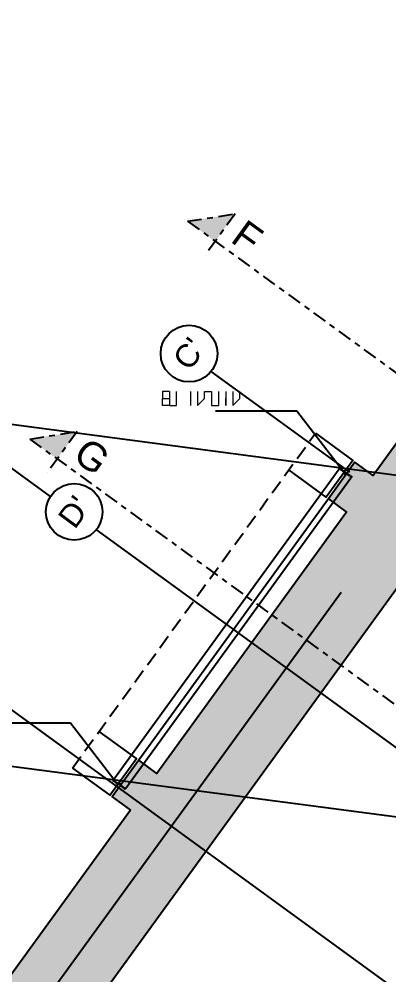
# Model space of a CAD drawing. Header units: inches. Extents: x 400392 to 401495, y 4543971 to 4544133.
# Drawn here: x 400750.15 to 400756.69, y 4544088.45 to 4544105.31 of the extents above; entities that cross this region are included whole.
import ezdxf
from ezdxf.enums import TextEntityAlignment as Align

# ---------------------------------------------------------------- set-up
doc = ezdxf.new("R2010")
doc.units = ezdxf.units.IN
doc.header["$MEASUREMENT"] = 0
for name, pattern in [('AKS', [3, 2.5, -0.25, 0, -0.25]), ('CENTER', [2, 1.25, -0.25, 0.25, -0.25]), ('HIDDEN', [0.375, 0.25, -0.125]), ('UUC-ST-KAL-I05-101-U-000$0$ACAD_ISO05W100', [33, 24, -3, 0, -3, 0, -3])]:
    doc.linetypes.add(name, pattern=pattern)
for name, color, linetype in [('aks prota', 2, 'AKS'), ('caks prota', 4, 'Continuous'), ('kesit tarama prota', 252, 'Continuous'), ('kiriş prota', 6, 'Continuous'), ('kolon tarama prota', 252, 'Continuous'), ('not çizgisi prota', 4, 'Continuous'), ('perde prota', 1, 'Continuous'), ('skesit prota', 7, 'Continuous'), ('st_s_ölçü', 4, 'Continuous'), ('taks prota', 7, 'Continuous'), ('tkesit prota', 7, 'Continuous'), ('UUC-ST-KAL-I05-101-U-000$0$st_s_su tutucu', 2, 'Continuous')]:
    doc.layers.add(name, color=color, linetype=linetype)
doc.styles.add('Arial', font='Arial.ttf')
doc.styles.add('OLCU', font='romanstw.shx')
doc.styles.add('TAKS', font='Arial Unicode.ttf')
doc.dimstyles.new('1-50', dxfattribs={"dimtxt": 10, "dimasz": 4, "dimexe": 4, "dimexo": 8, "dimgap": 4, "dimtad": 1, "dimdec": 1, "dimrnd": 0.05, "dimzin": 9, "dimdsep": 46, "dimtxsty": 'OLCU', "dimblk1": 'OBLIQUE', "dimblk2": 'OBLIQUE', "dimsah": 1, "dimcen": 2, "dimdle": 4, "dimclrd": 4, "dimclre": 4, "dimclrt": 3, "dimadec": 1, "dimazin": 0, "dimtfac": 1, "dimtdec": 1, "dimtix": 1, "dimtmove": 2, "dimatfit": 3, "dimldrblk": 'OBLIQUE', "dimfxl": 1, "dimtvp": 1, "dimtolj": 1, "dimtzin": 1, "dimarcsym": 0})

# ---------------------------------------------------------------- blocks, each defined once
blk = doc.blocks.new('_Oblique')
at = {"layer": 'st_s_ölçü', "lineweight": -2}
blk.add_line((-0.5, -0.5), (0.5, 0.5), dxfattribs=at)

msp = doc.modelspace()

# ---------------------------------------------------------------- hatches: boundary and pattern name
at = {"layer": 'kesit tarama prota'}
h = msp.add_hatch(color=256, dxfattribs=at)
h.dxf.hatch_style = 1
h.paths.add_polyline_path([(400753.9680394906, 4544101.879963909), (400753.1299581426, 4544101.747224864), (400753.6153683393, 4544101.394553713)])
h = msp.add_hatch(color=256, dxfattribs=at)
h.dxf.hatch_style = 1
h.paths.add_polyline_path([(400751.1782496265, 4544098.040147655), (400750.3401682785, 4544097.90740861), (400750.8255784752, 4544097.554737459)])
at = {"layer": 'kolon tarama prota'}
h = msp.add_hatch(color=256, dxfattribs=at)
h.dxf.hatch_style = 1
h.paths.add_polyline_path([(400766.8130019149, 4544111.585179358), (400756.4092059504, 4544097.265582687), (400756.0855973214, 4544097.500697835), (400755.6153694913, 4544096.853483969), (400755.9389777487, 4544096.618369092), (400752.58860105, 4544092.006971178), (400752.2649966311, 4544092.242082982), (400751.7947691728, 4544091.594868846), (400752.1183728483, 4544091.359757582), (400741.7145707296, 4544077.040152442), (400742.9280962211, 4544076.158474564), (400767.1448495279, 4544109.489975987), (400817.859915407, 4544072.643323815), (400820.4118678319, 4544072.643323815), (400818.3472949511, 4544074.143323815)])

# ---------------------------------------------------------------- linework, layer by layer
at = {"layer": 'aks prota', "ltscale": 10}
for p, q in [((400741.1457629707, 4544074.981279514), (400768.5953351653, 4544112.762374407)), ((400829.0478127935, 4544044.243323816), (400753.5440485303, 4544099.100019577)), ((400750.708161102, 4544096.895977876), (400749.7220563263, 4544097.612424933)), ((400819.3366907586, 4544047.034432447), (400751.5161894099, 4544096.308910946)), ((400817.3088316382, 4544044.243323816), (400749.4883302895, 4544093.517802316))]:
    msp.add_line(p, q, dxfattribs=at)
at = {"layer": 'caks prota', "ltscale": 0.05}
for centre in [(400753.1545595534, 4544099.413545233), (400751.1267004328, 4544096.622436603)]:
    msp.add_circle(centre, 0.5, dxfattribs=at)
at = {"layer": 'kiriş prota'}
msp.add_lwpolyline([(400755.6153694913, 4544096.853483969), (400752.2649966311, 4544092.242082982)], dxfattribs=at)
at = {"layer": 'kolon tarama prota', "linetype": 'HIDDEN'}
msp.add_lwpolyline([(400751.095964361, 4544092.102581127), (400755.3867973234, 4544098.00840604)], dxfattribs=at)
at = {"layer": 'kolon tarama prota'}
for points in [[(400755.3867973234, 4544098.00840604), (400756.0451468835, 4544097.530087664), (400755.5749190534, 4544096.882873799), (400754.9165691215, 4544097.361192445)], [(400751.095964361, 4544092.102581127), (400751.7543153426, 4544091.62426114), (400752.2245435443, 4544092.271474736), (400751.5661925628, 4544092.749794723)]]:
    msp.add_lwpolyline(points, dxfattribs=at)
at = {"layer": 'perde prota'}
msp.add_lwpolyline([(400752.1183728483, 4544091.359757582), (400741.7145707296, 4544077.040152442), (400742.9280962211, 4544076.158474564), (400767.1448495279, 4544109.489975987), (400817.859915407, 4544072.643323815), (400820.4118678319, 4544072.643323815), (400766.8130019149, 4544111.585179358), (400756.4092059504, 4544097.265582687), (400756.0855973214, 4544097.500697835), (400755.6153694913, 4544096.853483969), (400755.9389777487, 4544096.618369092), (400752.58860105, 4544092.006971178), (400752.2649966311, 4544092.242082982), (400751.7947691728, 4544091.594868846)], close=True, dxfattribs=at)
at = {"layer": 'skesit prota', "linetype": 'CENTER', "ltscale": 0.2}
for p, q in [((400753.1299581426, 4544101.747224864), (400753.9680394906, 4544101.879963909)), ((400753.9680394906, 4544101.879963909), (400753.4390327635, 4544101.151848613)), ((400750.3401682785, 4544097.90740861), (400751.1782496265, 4544098.040147655)), ((400751.1782496265, 4544098.040147655), (400750.6492428994, 4544097.31203236))]:
    msp.add_line(p, q, dxfattribs=at)
for points in [[(400753.1299581426, 4544101.747224864), (400789.8942820607, 4544075.036380024), (400789.7615430155, 4544075.874461371), (400789.2325362885, 4544075.146346076)], [(400750.3401682785, 4544097.90740861), (400798.6598817942, 4544062.8010818)], [(400750.3401682785, 4544097.90740861), (400798.6598817942, 4544062.8010818)]]:
    msp.add_lwpolyline(points, dxfattribs=at)
at = {"layer": 'st_s_ölçü', "color": 6, "lineweight": 0}
for points in [[(400752.8118231702, 4544098.744591123), (400752.6880635459, 4544098.744591123), (400752.6880635459, 4544098.620831499), (400752.8118231702, 4544098.620831499), (400752.8118231702, 4544098.497071874), (400752.6880635459, 4544098.497071874), (400752.6880635459, 4544098.620831499)], [(400752.8118231702, 4544098.744591123), (400752.8118231702, 4544098.620831499), (400752.8118231702, 4544098.497071874), (400752.9355827945, 4544098.497071874), (400752.9355827945, 4544098.620831499), (400752.9355827945, 4544098.744591123)], [(400753.1831020432, 4544098.744591123), (400753.1831020432, 4544098.497071874)], [(400753.3068616675, 4544098.744591123), (400753.3068616675, 4544098.620831499), (400753.3068616675, 4544098.497071874), (400753.4306212918, 4544098.620831499), (400753.4306212918, 4544098.744591123)], [(400753.4306212918, 4544098.744591123), (400753.5543809164, 4544098.744591123)], [(400753.5543809164, 4544098.744591123), (400753.5543809164, 4544098.497071874)], [(400753.5543809164, 4544098.744591123), (400753.5543809164, 4544098.620831499), (400753.5543809164, 4544098.497071874), (400753.6781405407, 4544098.497071874), (400753.6781405407, 4544098.620831499), (400753.6781405407, 4544098.744591123)], [(400753.801900165, 4544098.744591123), (400753.801900165, 4544098.620831499), (400753.801900165, 4544098.497071874), (400753.801900165, 4544098.620831499)], [(400753.9256597893, 4544098.744591123), (400753.9256597893, 4544098.620831499), (400753.9256597893, 4544098.497071874), (400754.0494194136, 4544098.620831499), (400754.0494194136, 4544098.744591123)]]:
    msp.add_lwpolyline(points, dxfattribs=at)
at = {"layer": 'UUC-ST-KAL-I05-101-U-000$0$st_s_su tutucu', "linetype": 'UUC-ST-KAL-I05-101-U-000$0$ACAD_ISO05W100'}
for points in [[(400755.8044635635, 4544097.377653598), (400751.8250293844, 4544091.900185157)], [(400752.035799085, 4544091.747948061), (400756.0143810625, 4544097.224243547)]]:
    msp.add_lwpolyline(points, dxfattribs=at)
at = {"layer": 'UUC-ST-KAL-I05-101-U-000$0$st_s_su tutucu', "linetype": 'UUC-ST-KAL-I05-101-U-000$0$ACAD_ISO05W100', "ltscale": 0.05}
for points in [[(400755.8911797782, 4544097.308199381, 0.5773502691895264), (400755.8908576375, 4544097.305214493), (400755.9191249875, 4544097.284556397, 0.5773502691896774), (400755.921871048, 4544097.285769861), (400755.9244122059, 4544097.309315667, -0.5773502691898074), (400755.927158265, 4544097.310529127), (400755.9641649065, 4544097.283484261), (400755.9676176552, 4544097.288208806), (400755.9709427474, 4544097.28577879), (400755.9674899988, 4544097.281054247), (400755.9938998442, 4544097.261753638), (400755.9973525932, 4544097.266478183), (400756.0006776865, 4544097.264048168), (400755.9972249379, 4544097.259323624), (400756.013923985, 4544097.247119773), (400756.0285919188, 4544097.252501848), (400756.0327902686, 4544097.249433647), (400756.0143810625, 4544097.224243547), (400756.0101827121, 4544097.227311747), (400756.010855784, 4544097.242921424), (400755.9941567369, 4544097.255125274), (400755.9907039877, 4544097.250400729), (400755.9873788949, 4544097.252830745), (400755.9908316439, 4544097.257555288), (400755.9644217985, 4544097.276855897), (400755.9609690488, 4544097.272131354), (400755.9576439558, 4544097.274561369), (400755.9610967045, 4544097.279285912), (400755.9305538468, 4544097.301606974, 0.5773502691899163), (400755.9278077875, 4544097.300393512), (400755.9253740095, 4544097.277842668, -0.5773502691894145), (400755.9226279508, 4544097.276629207), (400755.8822410068, 4544097.306144434, -0.5773502691898413), (400755.8825631485, 4544097.309129323), (400755.9033096408, 4544097.318297029, 0.5773502691890604), (400755.9036317825, 4544097.321281918), (400755.8730889231, 4544097.34360298), (400755.8696361748, 4544097.338878437), (400755.8663110822, 4544097.341308452), (400755.8697638298, 4544097.346032995), (400755.8433539856, 4544097.365333605), (400755.8399012362, 4544097.360609061), (400755.8365761438, 4544097.363039075), (400755.8400288909, 4544097.367763618), (400755.823329845, 4544097.379967469), (400755.8086619115, 4544097.374585393), (400755.8044635612, 4544097.377653594), (400755.8228727671, 4544097.402843694), (400755.8270711175, 4544097.399775494), (400755.826398046, 4544097.384165819), (400755.8430970929, 4544097.371961967), (400755.8465498423, 4544097.376686512), (400755.8498749347, 4544097.374256496), (400755.8464221866, 4544097.369531954), (400755.872832032, 4544097.350231345), (400755.8762847805, 4544097.354955887), (400755.8796098738, 4544097.352525872), (400755.8761571246, 4544097.347801329), (400755.9131637654, 4544097.320756464, -0.5773502691892096), (400755.9128416237, 4544097.317771575)], [(400751.9178810518, 4544091.839175666, -0.5773502691895264), (400751.9206203023, 4544091.840404421), (400751.9490024096, 4544091.819904276, -0.5773502691896774), (400751.9486969165, 4544091.816917636), (400751.927088786, 4544091.807224797, 0.5773502691898074), (400751.9267832952, 4544091.80423816), (400751.9639401718, 4544091.777400075), (400751.9605138209, 4544091.772656352), (400751.963852414, 4544091.770244918), (400751.967278763, 4544091.774988641), (400751.9937958241, 4544091.755835601), (400751.9903694734, 4544091.751091878), (400751.9937080655, 4544091.748680442), (400751.9971344146, 4544091.753424165), (400752.0139012563, 4544091.741313624), (400752.0133152397, 4544091.725700438), (400752.0175306337, 4544091.722655696), (400752.035799085, 4544091.747948061), (400752.0315836915, 4544091.750992803), (400752.0169459973, 4544091.745529018), (400752.0001791577, 4544091.757639559), (400752.0036055078, 4544091.762383283), (400752.0002669152, 4544091.764794718), (400751.9968405655, 4544091.760050994), (400751.9703235047, 4544091.779204034), (400751.9737498547, 4544091.783947758), (400751.9704112625, 4544091.786359194), (400751.9669849128, 4544091.781615471), (400751.93631806, 4544091.803765867, -0.5773502691899163), (400751.9366235515, 4544091.806752505), (400751.9573185999, 4544091.81603576, 0.5773502691894145), (400751.9576240909, 4544091.819022397), (400751.9170731898, 4544091.848311956, 0.5773502691898413), (400751.9143339394, 4544091.8470832), (400751.9120259509, 4544091.824519136, -0.5773502691890604), (400751.9092866995, 4544091.823290379), (400751.8786198469, 4544091.845440778), (400751.8820461962, 4544091.8501845), (400751.8787076038, 4544091.852595936), (400751.8752812548, 4544091.847852213), (400751.8487641931, 4544091.867005251), (400751.8521905433, 4544091.871748975), (400751.8488519518, 4544091.87416041), (400751.8454256026, 4544091.869416689), (400751.828658762, 4544091.881527227), (400751.8292447785, 4544091.897140414), (400751.8250293844, 4544091.900185157), (400751.8067609335, 4544091.874892793), (400751.8109763272, 4544091.87184805), (400751.8256140198, 4544091.877311834), (400751.8423808613, 4544091.865201293), (400751.8389545105, 4544091.860457569), (400751.8422931026, 4544091.858046135), (400751.8457194521, 4544091.862789857), (400751.8722365131, 4544091.843636818), (400751.8688101639, 4544091.838893095), (400751.872148756, 4544091.83648166), (400751.8755751053, 4544091.841225383), (400751.9127319814, 4544091.814387299, 0.5773502691892096), (400751.9154712319, 4544091.815616055)]]:
    msp.add_lwpolyline(points, format="xyb", close=True, dxfattribs=at)

# ---------------------------------------------------------------- texts
at = {"layer": 'taks prota', "style": 'TAKS'}
for s, p in [("C'", (400753.1545595534, 4544099.413545233)), ("D'", (400751.1267004328, 4544096.622436603))]:
    msp.add_text(s, height=0.4, rotation=53.50516753172109, dxfattribs=at).set_placement(p, align=Align.MIDDLE_CENTER)
at = {"layer": 'tkesit prota', "style": 'Arial'}
for s, p in [('F', (400753.865339526, 4544101.398349211)), ('G', (400751.0755496619, 4544097.558532957))]:
    msp.add_text(s, height=0.4999999999999999, rotation=324.0000001281499, dxfattribs=at).set_placement(p)

# ---------------------------------------------------------------- leaders
at = {"layer": 'not çizgisi prota'}
for points in [[(400755.8255212887, 4544097.401991493), (400755.0611353315, 4544098.39873506), (400753.6227523508, 4544098.39873506)], [(400751.8276779061, 4544091.899332956), (400751.0632919488, 4544092.896076524), (400749.6249089682, 4544092.896076524)]]:
    msp.add_leader(points, dimstyle='1-50', override={"dimasz": 12, "dimgap": 4, "dimtad": 0}, dxfattribs=at)

doc.saveas('drawing.dxf')
